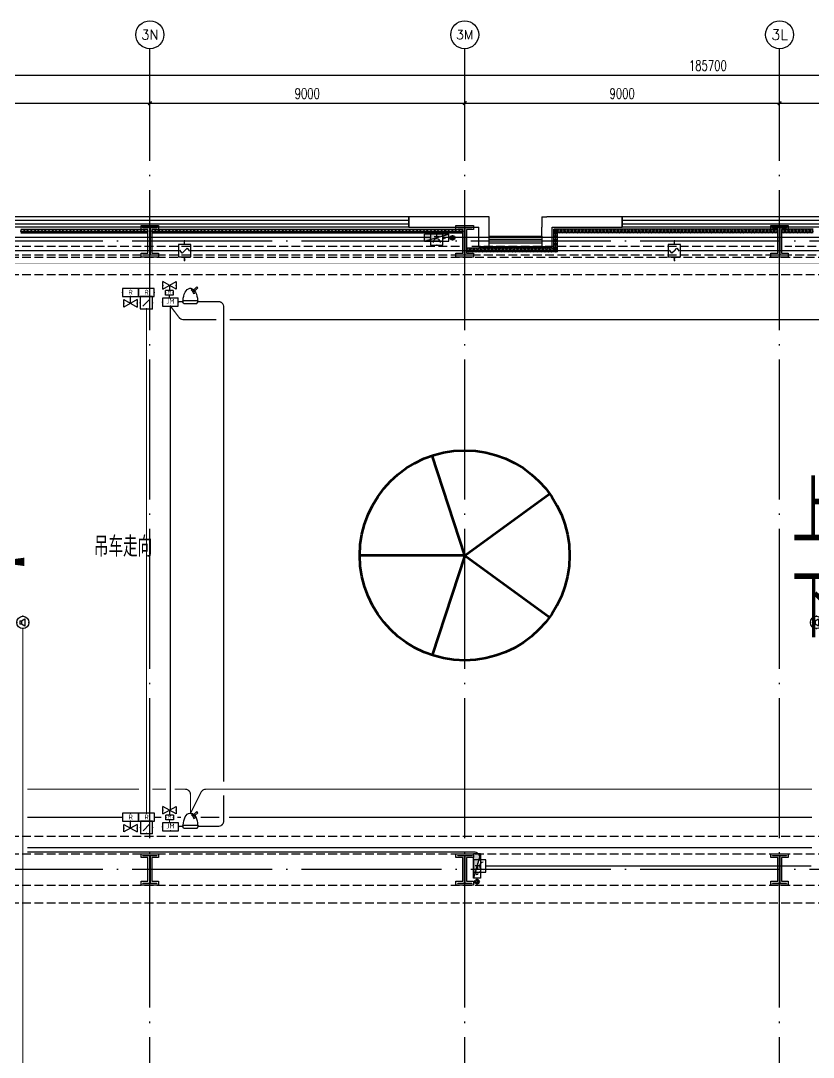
# Model space of a CAD drawing. Extents: x -1396510 to 1250330, y -1892470 to 1623980.
# Drawn here: x 707784 to 730439, y -1311392 to -1281770 of the extents above; entities that cross this region are included whole.
import ezdxf
from ezdxf.enums import TextEntityAlignment as Align

# ---------------------------------------------------------------- set-up
doc = ezdxf.new("R2010")
doc.units = 0
doc.header["$LTSCALE"] = 1000
doc.header["$MEASUREMENT"] = 0
doc.linetypes.add('DASH', pattern=[0.35, 0.25, -0.1])
doc.linetypes.add('DOTE', pattern=[2.42, 2, -0.2, 0.02, -0.2])
doc.layers.get('Defpoints').update_dxf_attribs({"color": 210})
for name, color, linetype in [('A-AXIS-D', 1, 'Continuous'), ('A-AXIS-DOTE', 14, 'DOTE'), ('A-HATCH-2', 251, 'Continuous'), ('A-HRAIL', 173, 'Continuous'), ('A-LIN-V', 9, 'Continuous'), ('A-SFCE', 30, 'Continuous'), ('A-WINDOW', 140, 'Continuous'), ('AS-COLN', 6, 'Continuous'), ('AS-WALL', 40, 'Continuous'), ('CABLETRAY_FIRE', 1, 'DASH'), ('EQUIP-动力', 3, 'Continuous'), ('EQUIP-广播', 3, 'Continuous'), ('EQUIP-消防', 3, 'Continuous'), ('SB_ZF消火栓', 10, 'Continuous'), ('SB_ZF消火栓M', 10, 'Continuous'), ('SP-KDLA消防', 2, 'Continuous'), ('WIRE-照明', 1, 'Continuous'), ('建-窗', 4, 'Continuous'), ('建-箭头', 3, 'Continuous')]:
    doc.layers.add(name, color=color, linetype=linetype)
doc.layers.add('A-云线2', color=3, linetype='Continuous', plot=False)
doc.layers.add('LG-ZF消防', color=1, linetype='Continuous', lineweight=60)
doc.styles.add('_TCH_AXIS', font='COMPLEX', dxfattribs={"bigfont": 'GBCBIG'})
doc.styles.add('_TCH_DIM_T3', font='SIMPLEX', dxfattribs={"width": 0.705882, "bigfont": 'GBCBIG'})
doc.styles.add('_TEL_ATTDEF', font='GBENOR', dxfattribs={"width": 0.8, "height": 3, "bigfont": 'GBCBIG'})
doc.styles.add('_TEL_DIM', font='SIMPLEX', dxfattribs={"width": 0.8, "height": 3.5, "bigfont": 'HZTXT'})
doc.styles.add('A-STANDARD', font='SIMPLEX', dxfattribs={"bigfont": 'GBCBIG'})
doc.styles.get("Standard").update_dxf_attribs({"font": 'gbenor.shx', "bigfont": 'gbcbig.shx'})
doc.styles.add('TG_LINETYPE', font='SIMPLEX', dxfattribs={"width": 0.8, "height": 3, "bigfont": 'HZTXT'})
doc.linetypes.add('TG_B', pattern='A,1,-0.3,["B",TG_LINETYPE,S=0.1,R=0,X=-0.25,Y=-0.15],0', length=1.3)
doc.linetypes.add('TG_H', pattern='A,1,-0.3,["H",TG_LINETYPE,S=0.1,R=0,X=-0.25,Y=-0.15],0', length=1.3)
doc.linetypes.add('TG_TV', pattern='A,1,-0.6,["TV",TG_LINETYPE,S=0.1,R=0,X=-0.6,Y=-0.15],0', length=1.6)
doc.dimstyles.new('_TCH_ARCH&&100', dxfattribs={"dimtxt": 297.5, "dimasz": 100, "dimexe": 100, "dimexo": 100, "dimgap": 126.25, "dimtad": 1, "dimdec": 0, "dimzin": 0, "dimdsep": 46, "dimtxsty": '_TCH_DIM_T3', "dimblk": 'ARCHTICK', "dimcen": 0.09, "dimclrt": 7, "dimazin": 2, "dimtfac": 1, "dimtdec": 0, "dimtix": 1, "dimtmove": 2, "dimatfit": 3, "dimfxl": 0, "dimtolj": 1, "dimtzin": 0, "dimarcsym": 0})

# ---------------------------------------------------------------- blocks, each defined once
blk = doc.blocks.new('G$C2F382D44')
at = {"color": 0, "style": 'A-STANDARD'}
for s, p in [('上20吨', (-2949, 425)), ('下5吨', (-2952, -2245))]:
    blk.add_text(s, height=1800, dxfattribs=at).set_placement(p)
blk = doc.blocks.new('4324324')
at = {"layer": 'A-HATCH-2', "color": 8, "linetype": 'DASH'}
for p, q in [((-294754, 620270), (-135554, 620270)), ((-294754, 619770), (-135554, 619770)), ((-294754, 603720), (-128854, 603720)), ((-294754, 603220), (-128854, 603220)), ((-294754, 602320), (-128854, 602320)), ((-294754, 601820), (-128854, 601820))]:
    blk.add_line(p, q, dxfattribs=at)
blk = doc.blocks.new('w4324324')
at = {"layer": 'A-HATCH-2', "color": 0, "lineweight": 60}
for q in [(-1694760, 686605), (-1697614, 684532), (-1691907, 684532), (-1696524, 681178), (-1692997, 681178)]:
    blk.add_line((-1694760, 683605), q, dxfattribs=at)
blk.add_circle((-1694760, 683605), 3000, dxfattribs=at)
blk = doc.blocks.new('342343')
at = {"layer": 'A-LIN-V', "color": 8}
blk.add_blockref('w4324324', (1084560, 27556), dxfattribs=at)
blk = doc.blocks.new('w42343243')
at = {"layer": 'A-HATCH-2', "color": 8}
blk.add_lwpolyline([(-165104, 621070), (-164604, 621070), (-164604, 620958), (-164800, 620958), (-164800, 620282), (-164604, 620282), (-164604, 620170), (-165104, 620170), (-165104, 620282), (-164908, 620282), (-164908, 620958), (-165104, 620958)], close=True, dxfattribs=at)
at = {"layer": 'AS-COLN', "color": 3}
blk.add_lwpolyline([(-165054, 621020), (-164654, 621020), (-164654, 621008), (-164850, 621008), (-164850, 620232), (-164654, 620232), (-164654, 620220), (-165054, 620220), (-165054, 620232), (-164858, 620232), (-164858, 621008), (-165054, 621008)], close=True, dxfattribs=at)
blk = doc.blocks.new('42343')
at = {"layer": 'A-WINDOW'}
for p in [(-72000, 100), (-63000, 100), (-54000, 100), (-72000, -17850), (-63000, -17850), (-54000, -17850)]:
    blk.add_blockref('w42343243', p, dxfattribs=at)
blk = doc.blocks.new('A$C5D961328')
at = {"layer": 'SB_ZF消火栓'}
blk.add_hatch(color=256, dxfattribs=at).paths.add_polyline_path([(0, 40), (700, 40), (700, 240)])
for p, q in [((700, 240), (0, 240)), ((0, 240), (0, 40)), ((700, 240), (0, 40)), ((0, 40), (700, 40)), ((700, 240), (700, 40))]:
    blk.add_line(p, q, dxfattribs=at)
at = {"layer": 'SB_ZF消火栓', "color": 1}
blk.add_circle((140, 140), 32.5, dxfattribs=at)
blk = doc.blocks.new('we42342343234')
at = {"layer": 'LG-ZF消防'}
for centre in [(-228204, 620820), (-227504, 602420)]:
    blk.add_circle(centre, 50, dxfattribs=at)
at = {"layer": 'SB_ZF消火栓M', "rotation": 180}
blk.add_blockref('A$C5D961328', (-228304, 620960), dxfattribs=at)
at = {"layer": 'SB_ZF消火栓M', "xscale": -1, "rotation": 270}
blk.add_blockref('A$C5D961328', (-227644, 602520), dxfattribs=at)
blk = doc.blocks.new('_ArchTick')
at = {"color": 0, "linetype": 'ByBlock', "const_width": 0.4}
blk.add_lwpolyline([(-0.5, -0.5), (0.5, 0.5)], dxfattribs=at)
blk = doc.blocks.new('*D5841')
at = {"layer": 'A-AXIS-D', "color": 0, "lineweight": -2, "transparency": 16777216}
for p, q in [((67000, 3190), (67000, 4048)), ((67000, 3948), (76000, 3948)), ((76000, 3190), (76000, 4048))]:
    blk.add_line(p, q, dxfattribs=at)
at = {"layer": 'Defpoints', "color": 0, "transparency": 16777216}
for p in [(76000, 3948), (67000, 3090), (76000, 3090)]:
    blk.add_point(p, dxfattribs=at)
at = {"layer": 'A-AXIS-D', "color": 0, "lineweight": -2, "transparency": 16777216, "xscale": 100, "yscale": 100, "zscale": 100, "rotation": 180}
blk.add_blockref('_ArchTick', (67000, 3948), dxfattribs=at)
at = {"layer": 'A-AXIS-D', "color": 0, "lineweight": -2, "transparency": 16777216, "xscale": 100, "yscale": 100, "zscale": 100}
blk.add_blockref('_ArchTick', (76000, 3948), dxfattribs=at)
at = {"layer": 'A-AXIS-D', "color": 7, "transparency": 16777216, "insert": (71500, 4223), "char_height": 297.5, "attachment_point": 5, "style": '_TCH_DIM_T3'}
blk.add_mtext('\\A1;9000', dxfattribs=at)
blk = doc.blocks.new('*D5842')
at = {"layer": 'A-AXIS-D', "color": 0, "lineweight": -2, "transparency": 16777216}
for p, q in [((76000, 3190), (76000, 4048)), ((76000, 3948), (85000, 3948)), ((85000, 3190), (85000, 4048))]:
    blk.add_line(p, q, dxfattribs=at)
at = {"layer": 'Defpoints', "color": 0, "transparency": 16777216}
for p in [(85000, 3948), (76000, 3090), (85000, 3090)]:
    blk.add_point(p, dxfattribs=at)
at = {"layer": 'A-AXIS-D', "color": 0, "lineweight": -2, "transparency": 16777216, "xscale": 100, "yscale": 100, "zscale": 100, "rotation": 180}
blk.add_blockref('_ArchTick', (76000, 3948), dxfattribs=at)
at = {"layer": 'A-AXIS-D', "color": 0, "lineweight": -2, "transparency": 16777216, "xscale": 100, "yscale": 100, "zscale": 100}
blk.add_blockref('_ArchTick', (85000, 3948), dxfattribs=at)
at = {"layer": 'A-AXIS-D', "color": 7, "transparency": 16777216, "insert": (80500, 4223), "char_height": 297.5, "attachment_point": 5, "style": '_TCH_DIM_T3'}
blk.add_mtext('\\A1;9000', dxfattribs=at)
blk = doc.blocks.new('*D5843')
at = {"layer": 'A-AXIS-D', "color": 0, "lineweight": -2, "transparency": 16777216}
for p, q in [((85000, 3190), (85000, 4048)), ((85000, 3948), (94000, 3948)), ((94000, 3190), (94000, 4048))]:
    blk.add_line(p, q, dxfattribs=at)
at = {"layer": 'Defpoints', "color": 0, "transparency": 16777216}
for p in [(94000, 3948), (85000, 3090), (94000, 3090)]:
    blk.add_point(p, dxfattribs=at)
at = {"layer": 'A-AXIS-D', "color": 0, "lineweight": -2, "transparency": 16777216, "xscale": 100, "yscale": 100, "zscale": 100, "rotation": 180}
blk.add_blockref('_ArchTick', (85000, 3948), dxfattribs=at)
at = {"layer": 'A-AXIS-D', "color": 0, "lineweight": -2, "transparency": 16777216, "xscale": 100, "yscale": 100, "zscale": 100}
blk.add_blockref('_ArchTick', (94000, 3948), dxfattribs=at)
at = {"layer": 'A-AXIS-D', "color": 7, "transparency": 16777216, "insert": (89500, 4223), "char_height": 297.5, "attachment_point": 5, "style": '_TCH_DIM_T3'}
blk.add_mtext('\\A1;9000', dxfattribs=at)
blk = doc.blocks.new('*D5844')
at = {"layer": 'A-AXIS-D', "color": 0, "lineweight": -2, "transparency": 16777216}
for p, q in [((94000, 3190), (94000, 4048)), ((94000, 3948), (103000, 3948)), ((103000, 3190), (103000, 4048))]:
    blk.add_line(p, q, dxfattribs=at)
at = {"layer": 'Defpoints', "color": 0, "transparency": 16777216}
for p in [(103000, 3948), (94000, 3090), (103000, 3090)]:
    blk.add_point(p, dxfattribs=at)
at = {"layer": 'A-AXIS-D', "color": 0, "lineweight": -2, "transparency": 16777216, "xscale": 100, "yscale": 100, "zscale": 100, "rotation": 180}
blk.add_blockref('_ArchTick', (94000, 3948), dxfattribs=at)
at = {"layer": 'A-AXIS-D', "color": 0, "lineweight": -2, "transparency": 16777216, "xscale": 100, "yscale": 100, "zscale": 100}
blk.add_blockref('_ArchTick', (103000, 3948), dxfattribs=at)
at = {"layer": 'A-AXIS-D', "color": 7, "transparency": 16777216, "insert": (98500, 4223), "char_height": 297.5, "attachment_point": 5, "style": '_TCH_DIM_T3'}
blk.add_mtext('\\A1;9000', dxfattribs=at)
blk = doc.blocks.new('*D5855')
at = {"layer": 'A-AXIS-D', "color": 0, "lineweight": -2, "transparency": 16777216}
for p, q in [((-900, 3290), (-900, 4848)), ((-900, 4748), (184800, 4748)), ((184800, 3290), (184800, 4848))]:
    blk.add_line(p, q, dxfattribs=at)
at = {"layer": 'Defpoints', "color": 0, "transparency": 16777216}
for p in [(184800, 4748), (-900, 3190), (184800, 3190)]:
    blk.add_point(p, dxfattribs=at)
at = {"layer": 'A-AXIS-D', "color": 0, "lineweight": -2, "transparency": 16777216, "xscale": 100, "yscale": 100, "zscale": 100, "rotation": 180}
blk.add_blockref('_ArchTick', (-900, 4748), dxfattribs=at)
at = {"layer": 'A-AXIS-D', "color": 0, "lineweight": -2, "transparency": 16777216, "xscale": 100, "yscale": 100, "zscale": 100}
blk.add_blockref('_ArchTick', (184800, 4748), dxfattribs=at)
at = {"layer": 'A-AXIS-D', "color": 7, "transparency": 16777216, "insert": (91950, 5023), "char_height": 297.5, "attachment_point": 5, "style": '_TCH_DIM_T3'}
blk.add_mtext('\\A1;185700', dxfattribs=at)
blk = doc.blocks.new('99平面图例外参$0$$LinePat$圆环')
for points in [[(0, 150), (300, 150)], [(0, 0), (300, 0)], [(0, -150), (300, -150)]]:
    blk.add_lwpolyline(points)
at = {"color": 0}
blk.add_circle((150, 0), 150, dxfattribs=at)
blk = doc.blocks.new('WINDOW2DLIB$DYNSTYLE$00000005')
at = {"color": 0}
for points in [[(-0.5, 0.5), (-0.5, -0.5)], [(-0.5, 0.5), (0.5, 0.5)], [(0.5, -0.5), (0.5, 0.5)], [(0.5, 0.1667), (-0.5, 0.1667)], [(0.5, -0.1667), (-0.5, -0.1667)], [(-0.5, -0.5), (0.5, -0.5)]]:
    blk.add_lwpolyline(points, dxfattribs=at)
blk = doc.blocks.new('$equip$00002762')
for p, q in [((-0.5, 0), (-0.809, 0)), ((-0.5, 0.5), (-0.5, -0.5)), ((0.5, 0.5), (-0.5, 0.5)), ((-0.2, 0.2), (0.05, 0.4)), ((0, 0), (-0.2, 0.2)), ((0, 0), (0.2, -0.2)), ((0.5, -0.5), (0.5, 0.5)), ((0.809, 0), (0.5, 0)), ((-0.5, -0.5), (0.5, -0.5)), ((0.2, -0.2), (-0.05, -0.4))]:
    blk.add_line(p, q)
at = {"color": 0, "linetype": 'Continuous'}
for p, q in [((0.809, 0), (0.638, 0.041)), ((0.638, -0.039), (0.809, 0))]:
    blk.add_line(p, q, dxfattribs=at)
at = {"const_width": 0.0571}
for points in [[(-0.809, 0), (-0.5, 0)], [(-0.5, 0.5), (0.5, 0.5), (0.5, -0.5), (-0.5, -0.5), (-0.5, 0.5), (0.5, 0.5)], [(0.5, 0), (0.654, 0)]]:
    blk.add_lwpolyline(points, dxfattribs=at)
for p in [(-0.809, 0), (0, 0.5), (0.809, 0), (0, -0.5)]:
    blk.add_point(p)
blk.add_solid([(0.809, 0), (0.638, 0.041), (0.638, -0.039)])
at = {"color": 7, "flags": 1}
for tag, height, p in [('A', 0.00002, (0, 0)), ('B', 0.4, (0.755, -0.254))]:
    blk.add_attdef(tag, text='', height=height, dxfattribs=at).set_placement(p, align=Align.MIDDLE_CENTER)
blk = doc.blocks.new('$equip$00002656')
for p, q in [((-0.5, 1), (-0.5, 0)), ((0.5, 1), (-0.5, 1)), ((0.5, 0), (0.5, 1)), ((-0.5, 0), (0.5, 0)), ((-0.219, 0.331), (0.222, 0.331)), ((0, 0.5), (0, 0.15))]:
    blk.add_line(p, q)
at = {"const_width": 0.0571}
blk.add_lwpolyline([(-0.5, 1), (0.5, 1), (0.5, 0), (-0.5, 0), (-0.5, 1), (0.5, 1)], dxfattribs=at)
blk.add_arc((0, 0.8), 0.3, 180, 0)
for p in [(0, 1), (-0.5, 0.5), (0, 0), (0.5, 0.5)]:
    blk.add_point(p)
at = {"color": 7, "flags": 1}
for tag, height, p in [('A', 0.00002, (0, 0)), ('B', 0.4, (0.762, 0.292))]:
    blk.add_attdef(tag, text='', height=height, dxfattribs=at).set_placement(p, align=Align.MIDDLE_CENTER)
blk = doc.blocks.new('$equip$00002341')
for p, q in [((-0.241, 0.136), (-0.241, -0.144)), ((-0.241, 0.136), (-0.101, 0.136)), ((-0.101, 0.136), (0.167, 0.277)), ((-0.101, 0.136), (-0.101, -0.144)), ((0.167, 0.277), (0.167, -0.295)), ((-0.101, -0.144), (-0.241, -0.144)), ((0.167, -0.295), (-0.101, -0.144))]:
    blk.add_line(p, q)
at = {"const_width": 0.0571}
blk.add_lwpolyline([(-0.5, 0, -1), (0.5, 0, -1), (-0.5, 0, -1.463176)], format="xyb", dxfattribs=at)
blk.add_circle((0, 0), 0.5)
for p in [(-0.5, 0), (0, 0.5), (0.5, 0), (0, -0.5)]:
    blk.add_point(p)
at = {"color": 7, "style": '_TEL_DIM', "flags": 1}
blk.add_attdef('A', text='', height=0.00002, dxfattribs=at).set_placement((0, 0), align=Align.MIDDLE_CENTER)
blk = doc.blocks.new('$equip$00002773')
for p, q in [((0.65, 0.65), (-0.65, 0.65)), ((-0.65, 0.65), (-0.65, 0)), ((-0.65, 0), (0.65, 0)), ((0.65, 0), (0.65, 0.65))]:
    blk.add_line(p, q)
at = {"const_width": 0.04}
blk.add_lwpolyline([(-0.65, 0.65), (-0.65, 0), (0.65, 0), (0.65, 0.65), (-0.65, 0.65), (-0.65, 0)], dxfattribs=at)
for p in [(-0.65, 0.325), (0, 0.65), (0, 0), (0.65, 0.325)]:
    blk.add_point(p)
at = {"color": 7}
blk.add_attdef('$TEXT$', text='', height=0.4, dxfattribs=at).set_placement((0.006, 0.343), align=Align.MIDDLE_CENTER)
at = {"color": 7, "flags": 1}
for tag, p in [('A', (0, 0)), ('B', (0.905, 0.246))]:
    blk.add_attdef(tag, text='', height=0.4, dxfattribs=at).set_placement(p, align=Align.MIDDLE_CENTER)
blk = doc.blocks.new('$equip$00003146')
for p, q in [((-0.31, 0), (0.31, 0)), ((-0.31, -0.38), (-0.31, 0)), ((0.31, 0), (0.31, -0.38)), ((0.55, -0.49), (-0.55, -1.09)), ((-0.55, -0.49), (0.55, -1.09)), ((-0.55, -1.09), (-0.55, -0.49)), ((-0.31, -0.38), (0.31, -0.38)), ((0, -0.79), (0, -0.38)), ((0.55, -0.49), (0.55, -1.09))]:
    blk.add_line(p, q)
for p in [(0, 0), (-0.55, -0.79), (-0.31, -0.19), (0, -0.79), (0.31, -0.19), (0.55, -0.79)]:
    blk.add_point(p)
at = {"color": 7, "style": '_TEL_DIM'}
blk.add_attdef('$TEXT$', text='', height=0.3, dxfattribs=at).set_placement((0, -0.19), align=Align.MIDDLE_CENTER)
at = {"color": 7, "style": '_TEL_DIM', "flags": 1}
for tag in ['A', 'REMARK']:
    blk.add_attdef(tag, text='', height=0.00002, dxfattribs=at).set_placement((0, 0), align=Align.MIDDLE_CENTER)
blk = doc.blocks.new('A$C7E452847')
at = {"layer": 'SP-KDLA消防', "color": 0}
for p, q in [((-257, 0), (-300, -46)), ((-257, 0), (257, 0)), ((-300, -71), (-300, -46)), ((-300, -71), (-300, -95)), ((-280, -116), (-300, -95)), ((-280, -116), (280, -116)), ((-280, -116), (-276, -203)), ((-276, -203), (-261, -288)), ((-261, -288), (-238, -366)), ((-238, -366), (-207, -436)), ((111, -425), (128, -381)), ((128, -381), (182, -396)), ((158, -448), (182, -396)), ((207, -436), (238, -366)), ((238, -366), (261, -288)), ((257, 0), (300, -46)), ((261, -288), (276, -203)), ((276, -203), (280, -116)), ((280, -116), (300, -95)), ((300, -46), (300, -71)), ((300, -95), (300, -71)), ((-207, -436), (-169, -495)), ((-169, -495), (-125, -541)), ((-125, -541), (-77, -573)), ((-77, -573), (-26, -589)), ((-26, -589), (26, -589)), ((26, -589), (77, -573)), ((41, -515), (67, -493)), ((41, -515), (60, -550)), ((60, -550), (96, -526)), ((67, -493), (90, -463)), ((77, -573), (125, -541)), ((90, -463), (111, -425)), ((96, -526), (130, -491)), ((125, -541), (169, -495)), ((130, -491), (158, -448)), ((250, -646), (136, -532)), ((169, -495), (207, -436)), ((176, -486), (293, -603)), ((293, -603), (250, -646))]:
    blk.add_line(p, q, dxfattribs=at)
blk = doc.blocks.new('$equip$00002760')
for p, q in [((0.5, 0.5), (-0.5, 0.5)), ((-0.5, 0.5), (-0.5, -0.5)), ((-0.283, -0.283), (0.283, 0.283)), ((0.5, -0.5), (0.5, 0.5)), ((-0.5, -0.5), (0.5, -0.5))]:
    blk.add_line(p, q)
at = {"const_width": 0.0571}
blk.add_lwpolyline([(-0.5, 0.5), (0.5, 0.5), (0.5, -0.5), (-0.5, -0.5), (-0.5, 0.5), (0.5, 0.5)], dxfattribs=at)
for p in [(-0.5, 0), (0, 0.5), (0.5, 0), (0, -0.5)]:
    blk.add_point(p)
blk.add_solid([(0.283, 0.283), (0.075, 0.124), (0.124, 0.075)])
at = {"color": 7, "flags": 1}
for tag, height, p in [('A', 0.00002, (0, 0)), ('B', 0.4, (0.755, -0.254))]:
    blk.add_attdef(tag, text='', height=height, dxfattribs=at).set_placement(p, align=Align.MIDDLE_CENTER)
blk = doc.blocks.new('$equip$00002794')
for p, q in [((0, -0.552), (0, 0)), ((0, 0), (0.229, 0)), ((-0.55, -0.852), (-0.55, -0.252)), ((-0.55, -0.252), (0.55, -0.852)), ((0.55, -0.252), (-0.55, -0.852)), ((0.55, -0.252), (0.55, -0.852))]:
    blk.add_line(p, q)
for p in [(-0.55, -0.552), (0, -0.552), (0.55, -0.552)]:
    blk.add_point(p)
at = {"color": 7, "flags": 1}
for tag, height, p in [('A', 0.00002, (0, 0)), ('B', 0.4, (0.805, -0.606))]:
    blk.add_attdef(tag, text='', height=height, dxfattribs=at).set_placement(p, align=Align.MIDDLE_CENTER)
blk = doc.blocks.new('世赫3#厂房一层0821')
at = {"layer": 'A-AXIS-D'}
for centre in [(76000, 5904), (85000, 5904), (94000, 5904)]:
    blk.add_circle(centre, 400, dxfattribs=at)
at = {"layer": 'A-AXIS-DOTE', "color": 8, "ltscale": 2}
for p, q in [((76000, -79980), (76000, 5514)), ((85000, -79980), (85000, 5514)), ((94000, -79980), (94000, 5514)), ((190814.2, 0), (-5155.8, 0)), ((190814.2, -17950), (-5155.8, -17950))]:
    blk.add_line(p, q, dxfattribs=at)
at = {"layer": 'A-SFCE', "linetype": 'DASH'}
for p, q in [((84850, -150), (67150, -150)), ((111850, -150), (94150, -150)), ((84850, -400), (67150, -400)), ((111850, -400), (94150, -400))]:
    blk.add_line(p, q, dxfattribs=at)
at = {"layer": 'A-SFCE', "color": 2, "linetype": 'DASH'}
for p, q in [((93850, -150), (85150, -150)), ((93850, -400), (85150, -400))]:
    blk.add_line(p, q, dxfattribs=at)
at = {"layer": 'AS-WALL'}
for p, q in [((85700, 699.9), (83400, 699.9)), ((83400, 699.9), (83400, 399.9)), ((85700, 149.9), (85700, 699.9)), ((87200, 699.9), (87350, 699.9)), ((87200, 699.9), (87200, 399.9)), ((89500, 699.9), (87350, 699.9)), ((89500, 399.9), (89500, 699.9)), ((83400, 399.9), (85400, 399.9)), ((85400, -150.1), (85400, 399.9)), ((87200, 399.9), (87200, 399.9)), ((87200, 149.9), (87200, 399.9)), ((87500, -150.1), (87500, 399.9)), ((87500, 399.9), (89500, 399.9)), ((85700, -150.1), (85700, 149.9)), ((87200, 149.9), (87200, -150.1)), ((85400, -150.1), (85700, -150.1)), ((87200, -150.1), (87500, -150.1))]:
    blk.add_line(p, q, dxfattribs=at)
at = {"layer": '建-箭头', "color": 8}
blk.add_lwpolyline([(78412.2, -9160, 0, 0, 0), (71512.2, -9160, 0, 240, 0), (72412.2, -9160, 0, 0, 0)], format="xyseb", dxfattribs=at)
at = {"color": 8}
blk.add_blockref('G$C2F382D44', (97304.2, -9070), dxfattribs=at)
at = {"layer": 'A-HRAIL', "yscale": 0.3333333333111111, "zscale": 0.3333333333111111}
for p, xscale, rotation in [((72308.4, 293.9), 0.3368181817957273, 2.032837260091426e-10), ((72409.4, 293.9), 0.3368181817957273, 2.032837260091426e-10), ((72510.5, 293.9), 0.3368181817957273, 2.032837260091426e-10), ((72611.5, 293.9), 0.3368181817957273, 2.032837260091426e-10), ((72712.5, 293.9), 0.3368181817957273, 2.032837260091426e-10), ((72813.6, 293.9), 0.3368181817957273, 2.032837260091426e-10), ((72914.6, 293.9), 0.3368181817957273, 2.032837260091426e-10), ((73015.7, 293.9), 0.3368181817957273, 2.032837260091426e-10), ((73116.7, 293.9), 0.3368181817957273, 2.032837260091426e-10), ((73217.8, 293.9), 0.3368181817957273, 2.032837260091426e-10), ((73318.8, 293.9), 0.3368181817957273, 2.032837260091426e-10), ((73419.9, 293.9), 0.3368181817957273, 2.032837260091426e-10), ((73520.9, 293.9), 0.3368181817957273, 2.032837260091426e-10), ((73622, 293.9), 0.3368181817957273, 2.032837260091426e-10), ((73723, 293.9), 0.3368181817957273, 2.032837260091426e-10), ((73824, 293.9), 0.3368181817957273, 2.032837260091426e-10), ((73925.1, 293.9), 0.3368181817957273, 2.032837260091426e-10), ((74026.1, 293.9), 0.3368181817957273, 2.032837260091426e-10), ((74127.2, 293.9), 0.3368181817957273, 2.032837260091426e-10), ((74228.2, 293.9), 0.3368181817957273, 2.032837260091426e-10), ((74329.3, 293.9), 0.3368181817957273, 2.032837260091426e-10), ((74430.3, 293.9), 0.3368181817957273, 2.032837260091426e-10), ((74531.4, 293.9), 0.3368181817957273, 2.032837260091426e-10), ((74632.4, 293.9), 0.3368181817957273, 2.032837260091426e-10), ((74733.5, 293.9), 0.3368181817957273, 2.032837260091426e-10), ((74834.5, 293.9), 0.3368181817957273, 2.032837260091426e-10), ((74935.5, 293.9), 0.3368181817957273, 2.032837260091426e-10), ((75036.6, 293.9), 0.3368181817957273, 2.032837260091426e-10), ((75137.6, 293.9), 0.3368181817957273, 2.032837260091426e-10), ((75238.7, 293.9), 0.3368181817957273, 2.032837260091426e-10), ((75339.7, 293.9), 0.3368181817957273, 2.032837260091426e-10), ((75440.8, 293.9), 0.3368181817957273, 2.032837260091426e-10), ((75541.8, 293.9), 0.3368181817957273, 2.032837260091426e-10), ((75642.9, 293.9), 0.3368181817957273, 2.032837260091426e-10), ((75743.9, 293.9), 0.3368181817957273, 2.032837260091426e-10), ((75845, 293.9), 0.3368181817957273, 2.032837260091426e-10), ((76054, 293.9), 0.3368181817957239, 2.040338504593629e-10), ((76155, 293.9), 0.3368181817957239, 2.040338504593629e-10), ((76256.1, 293.9), 0.3368181817957239, 2.040338504593629e-10), ((76357.1, 293.9), 0.3368181817957239, 2.040338504593629e-10), ((76458.2, 293.9), 0.3368181817957239, 2.040338504593629e-10), ((76559.2, 293.9), 0.3368181817957239, 2.040338504593629e-10), ((76660.3, 293.9), 0.3368181817957239, 2.040338504593629e-10), ((76761.3, 293.9), 0.3368181817957239, 2.040338504593629e-10), ((76862.4, 293.9), 0.3368181817957239, 2.040338504593629e-10), ((76963.4, 293.9), 0.3368181817957239, 2.040338504593629e-10), ((77064.5, 293.9), 0.3368181817957239, 2.040338504593629e-10), ((77165.5, 293.9), 0.3368181817957239, 2.040338504593629e-10), ((77266.5, 293.9), 0.3368181817957239, 2.040338504593629e-10), ((77367.6, 293.9), 0.3368181817957239, 2.040338504593629e-10), ((77468.6, 293.9), 0.3368181817957239, 2.040338504593629e-10), ((77569.7, 293.9), 0.3368181817957239, 2.040338504593629e-10), ((77670.7, 293.9), 0.3368181817957239, 2.040338504593629e-10), ((77771.8, 293.9), 0.3368181817957239, 2.040338504593629e-10), ((77872.8, 293.9), 0.3368181817957239, 2.040338504593629e-10), ((77973.9, 293.9), 0.3368181817957239, 2.040338504593629e-10), ((78074.9, 293.9), 0.3368181817957239, 2.040338504593629e-10), ((78176, 293.9), 0.3368181817957239, 2.040338504593629e-10), ((78277, 293.9), 0.3368181817957239, 2.040338504593629e-10), ((78378, 293.9), 0.3368181817957239, 2.040338504593629e-10), ((78479.1, 293.9), 0.3368181817957239, 2.040338504593629e-10), ((78580.1, 293.9), 0.3368181817957239, 2.040338504593629e-10), ((78681.2, 293.9), 0.3368181817957239, 2.040338504593629e-10), ((78782.2, 293.9), 0.3368181817957239, 2.040338504593629e-10), ((78883.3, 293.9), 0.3368181817957239, 2.040338504593629e-10), ((78984.3, 293.9), 0.3368181817957239, 2.040338504593629e-10), ((79085.4, 293.9), 0.3368181817957239, 2.040338504593629e-10), ((79186.4, 293.9), 0.3368181817957239, 2.040338504593629e-10), ((79287.5, 293.9), 0.3368181817957239, 2.040338504593629e-10), ((79388.5, 293.9), 0.3368181817957239, 2.040338504593629e-10), ((79489.5, 293.9), 0.3368181817957239, 2.040338504593629e-10), ((79590.6, 293.9), 0.3368181817957239, 2.040338504593629e-10), ((79691.6, 293.9), 0.3368181817957239, 2.040338504593629e-10), ((79792.7, 293.9), 0.3368181817957239, 2.040338504593629e-10), ((79893.7, 293.9), 0.3368181817957239, 2.040338504593629e-10), ((79994.8, 293.9), 0.3368181817957239, 2.040338504593629e-10), ((80095.8, 293.9), 0.3368181817957239, 2.040338504593629e-10), ((80196.9, 293.9), 0.3368181817957239, 2.040338504593629e-10), ((80297.9, 293.9), 0.3368181817957239, 2.040338504593629e-10), ((80399, 293.9), 0.3368181817957239, 2.040338504593629e-10), ((80500, 293.9), 0.3368181817957239, 2.040338504593629e-10), ((80601, 293.9), 0.3368181817957239, 2.040338504593629e-10), ((80702.1, 293.9), 0.3368181817957239, 2.040338504593629e-10), ((80803.1, 293.9), 0.3368181817957239, 2.040338504593629e-10), ((80904.2, 293.9), 0.3368181817957239, 2.040338504593629e-10), ((81005.2, 293.9), 0.3368181817957239, 2.040338504593629e-10), ((81106.3, 293.9), 0.3368181817957239, 2.040338504593629e-10), ((81207.3, 293.9), 0.3368181817957239, 2.040338504593629e-10), ((81308.4, 293.9), 0.3368181817957239, 2.040338504593629e-10), ((81409.4, 293.9), 0.3368181817957239, 2.040338504593629e-10), ((81510.5, 293.9), 0.3368181817957239, 2.040338504593629e-10), ((81611.5, 293.9), 0.3368181817957239, 2.040338504593629e-10), ((81712.5, 293.9), 0.3368181817957239, 2.040338504593629e-10), ((81813.6, 293.9), 0.3368181817957239, 2.040338504593629e-10), ((81914.6, 293.9), 0.3368181817957239, 2.040338504593629e-10), ((82015.7, 293.9), 0.3368181817957239, 2.040338504593629e-10), ((82116.7, 293.9), 0.3368181817957239, 2.040338504593629e-10), ((82217.8, 293.9), 0.3368181817957239, 2.040338504593629e-10), ((82318.8, 293.9), 0.3368181817957239, 2.040338504593629e-10), ((82419.9, 293.9), 0.3368181817957239, 2.040338504593629e-10), ((82520.9, 293.9), 0.3368181817957239, 2.040338504593629e-10), ((82622, 293.9), 0.3368181817957239, 2.040338504593629e-10), ((82723, 293.9), 0.3368181817957239, 2.040338504593629e-10), ((82824, 293.9), 0.3368181817957239, 2.040338504593629e-10), ((82925.1, 293.9), 0.3368181817957239, 2.040338504593629e-10), ((83026.1, 293.9), 0.3368181817957239, 2.040338504593629e-10), ((83127.2, 293.9), 0.3368181817957239, 2.040338504593629e-10), ((83228.2, 293.9), 0.3368181817957239, 2.040338504593629e-10), ((83329.3, 293.9), 0.3368181817957239, 2.040338504593629e-10), ((83430.3, 293.9), 0.3368181817957239, 2.040338504593629e-10), ((83531.4, 293.9), 0.3368181817957239, 2.040338504593629e-10), ((83632.4, 293.9), 0.3368181817957239, 2.040338504593629e-10), ((83733.5, 293.9), 0.3368181817957239, 2.040338504593629e-10), ((83834.5, 293.9), 0.3368181817957239, 2.040338504593629e-10), ((83935.5, 293.9), 0.3368181817957239, 2.040338504593629e-10), ((84036.6, 293.9), 0.3368181817957239, 2.040338504593629e-10), ((84137.6, 293.9), 0.3368181817957239, 2.040338504593629e-10), ((84238.7, 293.9), 0.3368181817957239, 2.040338504593629e-10), ((84339.7, 293.9), 0.3368181817957239, 2.040338504593629e-10), ((84440.8, 293.9), 0.3368181817957239, 2.040338504593629e-10), ((84541.8, 293.9), 0.3368181817957239, 2.040338504593629e-10), ((84642.9, 293.9), 0.3368181817957239, 2.040338504593629e-10), ((84743.9, 293.9), 0.3368181817957239, 2.040338504593629e-10), ((84845, 293.9), 0.3368181817957239, 2.040338504593629e-10), ((87600, 241.6), -0.3611111226889233, 270), ((87651.5, 293.9), -0.3384127415242964, 359.9999999997966), ((87753, 293.9), -0.3384127415242964, 359.9999999997966), ((87854.6, 293.9), -0.3384127415242964, 359.9999999997966), ((87956.1, 293.9), -0.3384127415242964, 359.9999999997966), ((88057.6, 293.9), -0.3384127415242964, 359.9999999997966), ((88159.1, 293.9), -0.3384127415242964, 359.9999999997966), ((88260.7, 293.9), -0.3384127415242964, 359.9999999997966), ((88362.2, 293.9), -0.3384127415242964, 359.9999999997966), ((88463.7, 293.9), -0.3384127415242964, 359.9999999997966), ((88565.2, 293.9), -0.3384127415242964, 359.9999999997966), ((88666.8, 293.9), -0.3384127415242964, 359.9999999997966), ((88768.3, 293.9), -0.3384127415242964, 359.9999999997966), ((88869.8, 293.9), -0.3384127415242964, 359.9999999997966), ((88971.3, 293.9), -0.3384127415242964, 359.9999999997966), ((89072.9, 293.9), -0.3384127415242964, 359.9999999997966), ((89174.4, 293.9), -0.3384127415242964, 359.9999999997966), ((89275.9, 293.9), -0.3384127415242964, 359.9999999997966), ((89377.4, 293.9), -0.3384127415242964, 359.9999999997966), ((89479, 293.9), -0.3384127415242964, 359.9999999997966), ((89580.5, 293.9), -0.3384127415242964, 359.9999999997966), ((89682, 293.9), -0.3384127415242964, 359.9999999997966), ((89783.5, 293.9), -0.3384127415242964, 359.9999999997966), ((89885, 293.9), -0.3384127415242964, 359.9999999997966), ((89986.6, 293.9), -0.3384127415242964, 359.9999999997966), ((90088.1, 293.9), -0.3384127415242964, 359.9999999997966), ((90189.6, 293.9), -0.3384127415242964, 359.9999999997966), ((90291.1, 293.9), -0.3384127415242964, 359.9999999997966), ((90392.7, 293.9), -0.3384127415242964, 359.9999999997966), ((90494.2, 293.9), -0.3384127415242964, 359.9999999997966), ((90595.7, 293.9), -0.3384127415242964, 359.9999999997966), ((90697.2, 293.9), -0.3384127415242964, 359.9999999997966), ((90798.8, 293.9), -0.3384127415242964, 359.9999999997966), ((90900.3, 293.9), -0.3384127415242964, 359.9999999997966), ((91001.8, 293.9), -0.3384127415242964, 359.9999999997966), ((91103.3, 293.9), -0.3384127415242964, 359.9999999997966), ((91204.9, 293.9), -0.3384127415242964, 359.9999999997966), ((91306.4, 293.9), -0.3384127415242964, 359.9999999997966), ((91407.9, 293.9), -0.3384127415242964, 359.9999999997966), ((91509.4, 293.9), -0.3384127415242964, 359.9999999997966), ((91611, 293.9), -0.3384127415242964, 359.9999999997966), ((91712.5, 293.9), -0.3384127415242964, 359.9999999997966), ((91814, 293.9), -0.3384127415242964, 359.9999999997966), ((91915.5, 293.9), -0.3384127415242964, 359.9999999997966), ((92017, 293.9), -0.3384127415242964, 359.9999999997966), ((92118.6, 293.9), -0.3384127415242964, 359.9999999997966), ((92220.1, 293.9), -0.3384127415242964, 359.9999999997966), ((92321.6, 293.9), -0.3384127415242964, 359.9999999997966), ((92423.1, 293.9), -0.3384127415242964, 359.9999999997966), ((92524.7, 293.9), -0.3384127415242964, 359.9999999997966), ((92626.2, 293.9), -0.3384127415242964, 359.9999999997966), ((92727.7, 293.9), -0.3384127415242964, 359.9999999997966), ((92829.2, 293.9), -0.3384127415242964, 359.9999999997966), ((92930.8, 293.9), -0.3384127415242964, 359.9999999997966), ((93032.3, 293.9), -0.3384127415242964, 359.9999999997966), ((93133.8, 293.9), -0.3384127415242964, 359.9999999997966), ((93235.3, 293.9), -0.3384127415242964, 359.9999999997966), ((93336.9, 293.9), -0.3384127415242964, 359.9999999997966), ((93438.4, 293.9), -0.3384127415242964, 359.9999999997966), ((93539.9, 293.9), -0.3384127415242964, 359.9999999997966), ((93641.4, 293.9), -0.3384127415242964, 359.9999999997966), ((93743, 293.9), -0.3384127415242964, 359.9999999997966), ((93844.5, 293.9), -0.3384127415242964, 359.9999999997966), ((93946, 293.9), -0.3384127415242964, 359.9999999997966), ((94155, 293.9), -0.3368181817957273, 359.9999999997967), ((94256.1, 293.9), -0.3368181817957273, 359.9999999997967), ((94357.1, 293.9), -0.3368181817957273, 359.9999999997967), ((94458.2, 293.9), -0.3368181817957273, 359.9999999997967), ((94559.2, 293.9), -0.3368181817957273, 359.9999999997967), ((94660.3, 293.9), -0.3368181817957273, 359.9999999997967), ((94761.3, 293.9), -0.3368181817957273, 359.9999999997967), ((94862.4, 293.9), -0.3368181817957273, 359.9999999997967), ((94963.4, 293.9), -0.3368181817957273, 359.9999999997967), ((87600, 133.3), -0.3611111226889233, 270), ((87600, 24.9), -0.3611111226889233, 270), ((87600, -83.4), -0.3611111226889233, 270), ((87600, -191.7), -0.3611111226889233, 270), ((87600, -300.1), -0.3611111226889233, 270)]:
    blk.add_blockref('99平面图例外参$0$$LinePat$圆环', p, dxfattribs=dict(at, xscale=xscale, rotation=rotation))
at = {"layer": 'A-HRAIL', "xscale": -0.3461333288160676, "yscale": 0.3333333333111111, "zscale": 0.3333333333111111}
for p in [(85157.8, -250.1), (85261.7, -250.1), (85365.5, -250.1), (85469.4, -250.1), (85573.2, -250.1), (85677, -250.1), (85780.9, -250.1), (85884.7, -250.1), (85988.6, -250.1), (86092.4, -250.1), (86196.2, -250.1), (86300.1, -250.1), (86403.9, -250.1), (86507.8, -250.1), (86611.6, -250.1), (86715.4, -250.1), (86819.3, -250.1), (86923.1, -250.1), (87027, -250.1), (87130.8, -250.1), (87234.6, -250.1), (87338.5, -250.1), (87442.3, -250.1), (87546.2, -250.1), (87650, -250.1)]:
    blk.add_blockref('99平面图例外参$0$$LinePat$圆环', p, dxfattribs=at)
at = {"layer": 'A-LIN-V', "color": 8, "rotation": 90}
blk.add_blockref('342343', (796160.7, 601225), dxfattribs=at)
at = {"layer": 'A-WINDOW'}
for name in ['42343', '4324324']:
    blk.add_blockref(name, (312854.2, -620720), dxfattribs=at)
at = {"layer": 'SB_ZF消火栓'}
blk.add_blockref('we42342343234', (312854.2, -620720), dxfattribs=at)
at = {"layer": '建-窗', "zscale": 300}
for p, xscale, yscale, rotation in [((72950, 549.9), -20900, -300, 359.9999999994902), ((95850, 549.9), -12700, -300, 359.999999999664), ((86450, -0.1), -1500, 300, 179.9999999999555)]:
    blk.add_blockref('WINDOW2DLIB$DYNSTYLE$00000005', p, dxfattribs=dict(at, xscale=xscale, yscale=yscale, rotation=rotation))
at = {"layer": 'A-AXIS-D', "color": 7, "style": '_TCH_AXIS'}
for s, height, p, p2 in [('3N', 270.86, (75754.9, 5768.5), (76245.1, 5768.5)), ('3M', 260.31, (84752.1, 5773.8), (85247.9, 5773.8)), ('3L', 294.28, (93761.8, 5756.8), (94238.2, 5756.8))]:
    blk.add_text(s, height=height, dxfattribs=at).set_placement(p, p2, align=Align.FIT)
at = {"layer": '建-箭头', "color": 7, "style": 'A-STANDARD'}
blk.add_text('吊车走向', height=578.72, dxfattribs=at).set_placement((74399.8, -9013.1))
at = {"layer": 'A-AXIS-D'}
for base, p1, p2, picture, middle in [((184800, 4747.8), (-900, 3189.8), (184800, 3189.8), '*D5855', (91950, 5022.8)), ((76000, 3947.8), (67000, 3089.8), (76000, 3089.8), '*D5841', (71500, 4222.8)), ((85000, 3947.8), (76000, 3089.8), (85000, 3089.8), '*D5842', (80500, 4222.8)), ((94000, 3947.8), (85000, 3089.8), (94000, 3089.8), '*D5843', (89500, 4222.8)), ((103000, 3947.8), (94000, 3089.8), (103000, 3089.8), '*D5844', (98500, 4222.8))]:
    dim = blk.add_linear_dim(base=base, p1=p1, p2=p2, angle=0, dimstyle='_TCH_ARCH&&100', dxfattribs=at)
    dim.commit()
    dim.dimension.update_dxf_attribs({"geometry": picture, "text_midpoint": middle, "dimtype": 161})

msp = doc.modelspace()

# ---------------------------------------------------------------- linework, layer by layer
at = {"layer": 'CABLETRAY_FIRE', "const_width": 7.5}
for points in [[(654074.8, -1288714.8), (812493.6, -1288714.8)], [(812493.6, -1288864.8), (654074.8, -1288864.8)]]:
    msp.add_lwpolyline(points, dxfattribs=at)
at = {"layer": 'WIRE-照明', "linetype": 'Continuous', "const_width": 35}
for points in [[(696911.5, -1287960.5), (719500.8, -1287960.5)], [(719850.8, -1287960.5), (738636.3, -1287960.5)], [(698643.9, -1288342.4), (712293.9, -1288342.4)], [(712643.9, -1288342.4), (726293.9, -1288342.4)], [(726643.9, -1288342.4), (738731.3, -1288342.4)], [(712034.8, -1289608.4), (712034.8, -1289695.5)], [(711379.3, -1304420), (711379.3, -1290004.1)], [(712061.8, -1304313.7), (712061.8, -1289923)], [(712061.8, -1289923), (712310.7, -1290251.7)], [(712289.3, -1289795.6), (712413.4, -1289795.6)], [(712430.3, -1290311.2), (713378.3, -1290311.2)], [(713757.5, -1290311.2), (738771.9, -1290311.2)], [(710696.8, -1304533.8), (707970.4, -1304533.8)], [(711606.8, -1304533.8), (711808.2, -1304533.8)], [(712262.1, -1304533.8), (712368.7, -1304533.8)], [(712927.6, -1304533.8), (713459.1, -1304533.8)], [(713736.9, -1304533.8), (730405.2, -1304533.8)], [(712038.4, -1304603), (712038.4, -1304690.2)], [(712292.9, -1304790.3), (712416.9, -1304790.3)], [(720750.8, -1305526.4), (707970.4, -1305526.4)], [(720900.8, -1305749), (720900.8, -1305676.4)], [(721075.8, -1305924), (730385.4, -1305924)]]:
    msp.add_lwpolyline(points, dxfattribs=at)
at = {"layer": 'WIRE-照明', "color": 1, "linetype": 'TG_TV', "ltscale": 0.7, "const_width": 35}
for points in [[(712850.4, -1289795.6), (713435.6, -1289795.6)], [(713585.6, -1303515.6), (713585.6, -1289945.6)], [(707970.4, -1303731.4), (711169.5, -1303731.4)], [(711544.4, -1303731.4), (711936.8, -1303731.4)], [(712186.8, -1303731.4), (712485.9, -1303731.4)], [(712635.9, -1304412.1), (712635.9, -1303881.4)], [(712643.2, -1304412.1), (712941, -1303814.5)], [(713075.3, -1303731.4), (730405.2, -1303731.4)], [(713585.6, -1304640.3), (713585.6, -1303906.4)], [(712854.9, -1304790.3), (713435.6, -1304790.3)]]:
    msp.add_lwpolyline(points, dxfattribs=at)
for points in [[(713585.6, -1289945.6, 0.4142136), (713435.6, -1289795.6)], [(712635.9, -1303881.4, 0.4142136), (712485.9, -1303731.4)], [(713075.3, -1303731.4, 0.2844415), (712941, -1303814.5)], [(713435.6, -1304790.3, 0.4142136), (713585.6, -1304640.3)]]:
    msp.add_lwpolyline(points, format="xyb", dxfattribs=at)
at = {"layer": 'WIRE-照明', "linetype": 'Continuous', "const_width": 35}
for points in [[(712310.7, -1290251.7, 0.2349095), (712430.3, -1290311.2)], [(720900.8, -1305676.4, 0.4142136), (720750.8, -1305526.4)]]:
    msp.add_lwpolyline(points, format="xyb", dxfattribs=at)
at = {"layer": 'WIRE-照明', "color": 2, "linetype": 'TG_B', "ltscale": 0.7, "const_width": 35}
msp.add_lwpolyline([(707845.4, -1315926.7), (707845.4, -1299139)], dxfattribs=at)
at = {"layer": 'WIRE-照明', "color": 6, "linetype": 'TG_H', "ltscale": 0.7, "const_width": 35}
msp.add_lwpolyline([(707970.4, -1305399), (730405.2, -1305399)], dxfattribs=at)

# ---------------------------------------------------------------- block references
at = {"layer": 'A-云线2'}
msp.add_blockref('世赫3#厂房一层0821', (635475.8, -1288074), dxfattribs=at)
at = {"layer": 'EQUIP-动力'}
ref = msp.add_blockref('$equip$00003146', (712034.8, -1289608.4), dxfattribs=dict(at, xscale=349.9999999999999, yscale=349.9999999999999, zscale=349.9999999999999, rotation=179.999999793739))
ref.add_attrib('$TEXT$', 'M', dxfattribs={"layer": '0', "color": 7, "height": 105, "rotation": 0.00003, "style": '_TEL_ATTDEF'}).set_placement((712034.8, -1289524.4), align=Align.MIDDLE_CENTER)
ref = msp.add_blockref('$equip$00003146', (712038.4, -1304603), dxfattribs=dict(at, xscale=349.9999999999999, yscale=349.9999999999999, zscale=349.9999999999999, rotation=179.999999793739))
ref.add_attrib('$TEXT$', 'M', dxfattribs={"layer": '0', "color": 7, "height": 105, "rotation": 0.00003, "style": '_TEL_ATTDEF'}).set_placement((712038.4, -1304519), align=Align.MIDDLE_CENTER)
at = {"layer": 'EQUIP-广播', "xscale": 350, "yscale": 350, "zscale": 350}
for p in [(707845.4, -1298964), (730530.2, -1298964)]:
    msp.add_blockref('$equip$00002341', p, dxfattribs=at)
at = {"layer": 'EQUIP-消防', "xscale": 350, "yscale": 350, "zscale": 350}
for name, p, rotation in [('$equip$00002656', (719675.8, -1287830), 180), ('$equip$00002762', (712468.9, -1288342.4), 270), ('$equip$00002762', (726468.9, -1288342.4), 270), ('$equip$00002656', (720725.8, -1305924), 270)]:
    msp.add_blockref(name, p, dxfattribs=dict(at, rotation=rotation))
at = {"layer": 'EQUIP-消防', "linetype": 'ByBlock'}
ref = msp.add_blockref('$equip$00002773', (710920.8, -1289652.9), dxfattribs=dict(at, xscale=349.9999999999999, yscale=349.9999999999999, zscale=349.9999999999999, rotation=359.9999999660355))
ref.add_attrib('$TEXT$', 'R', dxfattribs={"layer": '0', "color": 7, "height": 140, "rotation": 0.00001, "style": '_TEL_ATTDEF'}).set_placement((710923, -1289532.8), align=Align.MIDDLE_CENTER)
ref = msp.add_blockref('$equip$00002773', (711375.8, -1289652.9), dxfattribs=dict(at, xscale=349.9999999999999, yscale=349.9999999999999, zscale=349.9999999999999, rotation=359.9999999660355))
ref.add_attrib('$TEXT$', 'R', dxfattribs={"layer": '0', "color": 7, "height": 140, "rotation": 0.00001, "style": '_TEL_ATTDEF'}).set_placement((711378, -1289532.8), align=Align.MIDDLE_CENTER)
at = {"layer": 'EQUIP-消防', "linetype": 'ByBlock', "xscale": 349.9999999999999, "yscale": 349.9999999999999, "zscale": 349.9999999999999, "rotation": 359.9999999660355}
for name, p in [('$equip$00002794', (710920.8, -1289652.9)), ('$equip$00002760', (711375.8, -1289829.1)), ('$equip$00002794', (710924.3, -1304647.5)), ('$equip$00002760', (711379.3, -1304823.8))]:
    msp.add_blockref(name, p, dxfattribs=at)
at = {"layer": 'EQUIP-消防'}
ref = msp.add_blockref('$equip$00002773', (712061.8, -1289695.5), dxfattribs=dict(at, xscale=349.9999999999999, yscale=349.9999999999999, zscale=349.9999999999999, rotation=179.9999998878643))
ref.add_attrib('$TEXT$', 'JM', dxfattribs={"layer": '0', "color": 7, "height": 140, "style": '_TEL_ATTDEF'}).set_placement((712059.7, -1289787.4), align=Align.MIDDLE_CENTER)
at = {"layer": 'EQUIP-消防', "linetype": 'ByBlock'}
ref = msp.add_blockref('$equip$00002773', (710924.3, -1304647.5), dxfattribs=dict(at, xscale=349.9999999999999, yscale=349.9999999999999, zscale=349.9999999999999, rotation=359.9999999660355))
ref.add_attrib('$TEXT$', 'R', dxfattribs={"layer": '0', "color": 7, "height": 140, "rotation": 0.00001, "style": '_TEL_ATTDEF'}).set_placement((710926.5, -1304527.5), align=Align.MIDDLE_CENTER)
ref = msp.add_blockref('$equip$00002773', (711379.3, -1304647.5), dxfattribs=dict(at, xscale=349.9999999999999, yscale=349.9999999999999, zscale=349.9999999999999, rotation=359.9999999660355))
ref.add_attrib('$TEXT$', 'R', dxfattribs={"layer": '0', "color": 7, "height": 140, "rotation": 0.00001, "style": '_TEL_ATTDEF'}).set_placement((711381.5, -1304527.5), align=Align.MIDDLE_CENTER)
at = {"layer": 'EQUIP-消防'}
ref = msp.add_blockref('$equip$00002773', (712065.4, -1304690.2), dxfattribs=dict(at, xscale=349.9999999999999, yscale=349.9999999999999, zscale=349.9999999999999, rotation=179.9999998878643))
ref.add_attrib('$TEXT$', 'JM', dxfattribs={"layer": '0', "color": 7, "height": 140, "style": '_TEL_ATTDEF'}).set_placement((712063.2, -1304782), align=Align.MIDDLE_CENTER)
at = {"layer": 'SP-KDLA消防', "color": 3, "xscale": -0.7299999999999998, "yscale": 0.7299999999999998, "zscale": 0.7299999999999998, "rotation": 180}
for p in [(712632.4, -1289847.2), (712635.9, -1304841.9)]:
    msp.add_blockref('A$C7E452847', p, dxfattribs=at)

doc.saveas('drawing.dxf')
